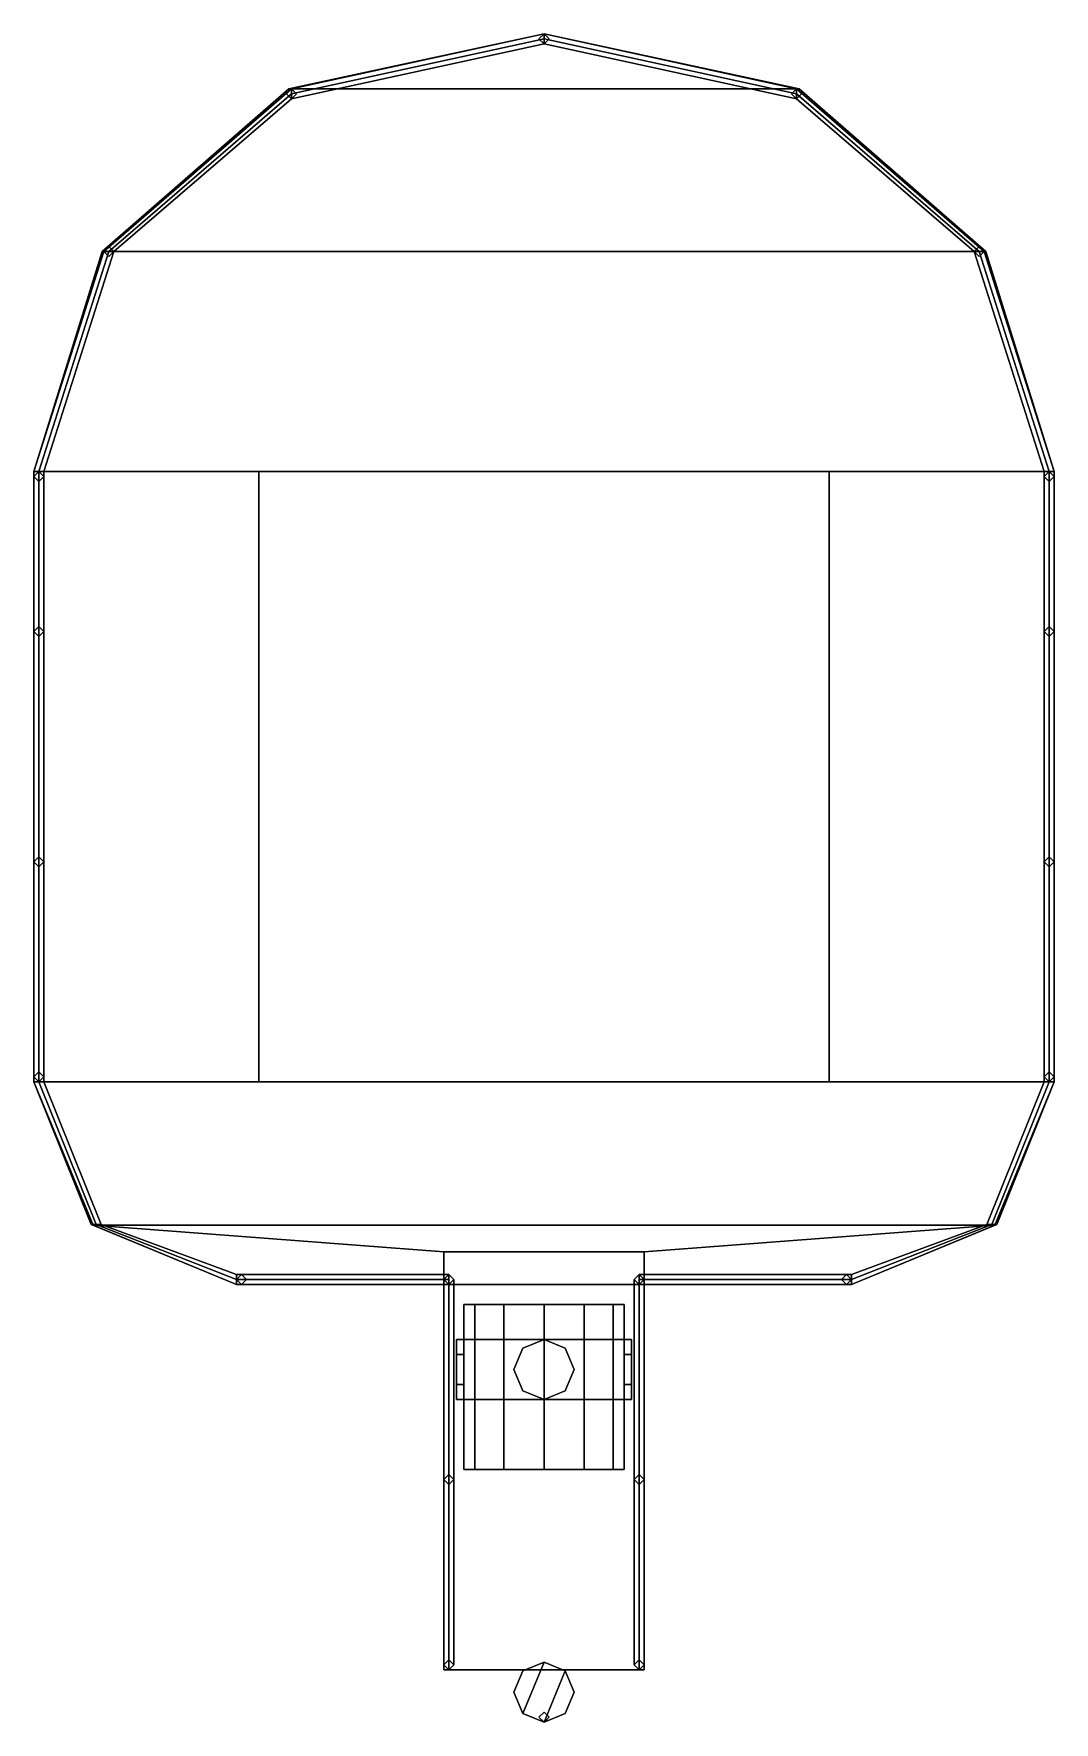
# Model space of a CAD drawing. Extents: x -3.8 to 3.8, y -28.3 to 29.9.
# Drawn here: x -2.04 to 2.04, y 9.47 to 16.22 of the extents above; entities that cross this region are included whole.
import ezdxf

# ---------------------------------------------------------------- set-up
doc = ezdxf.new("R2010")
doc.units = 0
doc.layers.add('SUPERSTRUCTURE', color=3, linetype='CONTINUOUS')

msp = doc.modelspace()

# ---------------------------------------------------------------- linework, layer by layer
at = {"layer": 'SUPERSTRUCTURE'}
for points in [[(0, 16.22, 3.5), (-1.02, 16, 3.5), (-1.02, 16, 3.67), (0, 16.22, 3.67)], [(0, 16.22, 3.67), (-1.02, 16, 3.67), (1.02, 16, 3.67), (0, 16.22, 3.67)], [(0, 16.22, 4.25), (0, 16.2, 4.23), (-1.01, 15.98, 4.23), (-1.01, 16, 4.25)], [(0, 16.2, 4.27), (0, 16.22, 4.25), (-1.01, 16, 4.25), (-1.01, 15.98, 4.27)], [(0, 16.22, 4.65), (0, 16.2, 4.63), (-1.01, 15.98, 4.63), (-1.01, 16, 4.65)], [(0, 16.2, 4.67), (0, 16.22, 4.65), (-1.01, 16, 4.65), (-1.01, 15.98, 4.67)], [(0, 16.2, 4.23), (0, 16.18, 4.25), (-1.01, 15.96, 4.25), (-1.01, 15.98, 4.23)], [(0, 16.18, 4.25), (0, 16.2, 4.27), (-1.01, 15.98, 4.27), (-1.01, 15.96, 4.25)], [(0, 16.2, 4.63), (0, 16.18, 4.65), (-1.01, 15.96, 4.65), (-1.01, 15.98, 4.63)], [(0, 16.18, 4.65), (0, 16.2, 4.67), (-1.01, 15.98, 4.67), (-1.01, 15.96, 4.65)], [(0, 16.22, 3.67), (-0.02, 16.2, 3.67), (-0.02, 16.2, 4.63), (0, 16.22, 4.65)], [(-0.02, 16.2, 3.67), (0, 16.18, 3.67), (0, 16.18, 4.65), (-0.02, 16.2, 4.63)], [(1.02, 16, 3.5), (0, 16.22, 3.5), (0, 16.22, 3.67), (1.02, 16, 3.67)], [(0, 16.22, 4.25), (0, 16.2, 4.27), (1.01, 15.98, 4.27), (1.01, 16, 4.25)], [(0, 16.2, 4.23), (0, 16.22, 4.25), (1.01, 16, 4.25), (1.01, 15.98, 4.23)], [(0, 16.22, 4.65), (0, 16.2, 4.67), (1.01, 15.98, 4.67), (1.01, 16, 4.65)], [(0, 16.2, 4.63), (0, 16.22, 4.65), (1.01, 16, 4.65), (1.01, 15.98, 4.63)], [(0.02, 16.2, 3.67), (0, 16.22, 3.67), (0, 16.22, 4.65), (0.02, 16.2, 4.63)], [(0, 16.2, 4.27), (0, 16.18, 4.25), (1.01, 15.96, 4.25), (1.01, 15.98, 4.27)], [(0, 16.18, 4.25), (0, 16.2, 4.23), (1.01, 15.98, 4.23), (1.01, 15.96, 4.25)], [(0, 16.2, 4.67), (0, 16.18, 4.65), (1.01, 15.96, 4.65), (1.01, 15.98, 4.67)], [(0, 16.18, 4.65), (0, 16.2, 4.63), (1.01, 15.98, 4.63), (1.01, 15.96, 4.65)], [(0, 16.18, 3.67), (0.02, 16.2, 3.67), (0.02, 16.2, 4.63), (0, 16.18, 4.65)], [(-1.02, 16, 3.5), (-1.7667, 15.35, 3.5), (-1.7667, 15.35, 3.67), (-1.02, 16, 3.67)], [(-1.02, 16, 3.67), (-1.7667, 15.35, 3.67), (1.7667, 15.35, 3.67), (1.02, 16, 3.67)], [(-1.01, 16, 4.25), (-1.01, 15.98, 4.23), (-1.74, 15.35, 4.23), (-1.76, 15.35, 4.25)], [(-1.01, 15.98, 4.27), (-1.01, 16, 4.25), (-1.76, 15.35, 4.25), (-1.74, 15.35, 4.27)], [(-1.01, 16, 4.65), (-1.01, 15.98, 4.63), (-1.74, 15.35, 4.63), (-1.76, 15.35, 4.65)], [(-1.01, 15.98, 4.67), (-1.01, 16, 4.65), (-1.76, 15.35, 4.65), (-1.74, 15.35, 4.67)], [(-1.01, 16, 3.67), (-1.03, 15.98, 3.67), (-1.03, 15.98, 4.65), (-1.01, 16, 4.63)], [(-0.99, 15.98, 3.67), (-1.01, 16, 3.67), (-1.01, 16, 4.63), (-0.99, 15.98, 4.65)], [(1.01, 16, 3.67), (0.99, 15.98, 3.67), (0.99, 15.98, 4.65), (1.01, 16, 4.63)], [(1.01, 16, 4.25), (1.01, 15.98, 4.27), (1.74, 15.35, 4.27), (1.76, 15.35, 4.25)], [(1.01, 15.98, 4.23), (1.01, 16, 4.25), (1.76, 15.35, 4.25), (1.74, 15.35, 4.23)], [(1.01, 16, 4.65), (1.01, 15.98, 4.67), (1.74, 15.35, 4.67), (1.76, 15.35, 4.65)], [(1.01, 15.98, 4.63), (1.01, 16, 4.65), (1.76, 15.35, 4.65), (1.74, 15.35, 4.63)], [(1.03, 15.98, 3.67), (1.01, 16, 3.67), (1.01, 16, 4.63), (1.03, 15.98, 4.65)], [(1.7667, 15.35, 3.5), (1.02, 16, 3.5), (1.02, 16, 3.67), (1.7667, 15.35, 3.67)], [(-1.01, 15.98, 4.23), (-1.01, 15.96, 4.25), (-1.72, 15.35, 4.25), (-1.74, 15.35, 4.23)], [(-1.01, 15.96, 4.25), (-1.01, 15.98, 4.27), (-1.74, 15.35, 4.27), (-1.72, 15.35, 4.25)], [(-1.01, 15.98, 4.63), (-1.01, 15.96, 4.65), (-1.72, 15.35, 4.65), (-1.74, 15.35, 4.63)], [(-1.01, 15.96, 4.65), (-1.01, 15.98, 4.67), (-1.74, 15.35, 4.67), (-1.72, 15.35, 4.65)], [(-1.03, 15.98, 3.67), (-1.01, 15.96, 3.67), (-1.01, 15.96, 4.63), (-1.03, 15.98, 4.65)], [(-1.01, 15.96, 3.67), (-0.99, 15.98, 3.67), (-0.99, 15.98, 4.65), (-1.01, 15.96, 4.63)], [(0.99, 15.98, 3.67), (1.01, 15.96, 3.67), (1.01, 15.96, 4.63), (0.99, 15.98, 4.65)], [(1.01, 15.98, 4.27), (1.01, 15.96, 4.25), (1.72, 15.35, 4.25), (1.74, 15.35, 4.27)], [(1.01, 15.96, 4.25), (1.01, 15.98, 4.23), (1.74, 15.35, 4.23), (1.72, 15.35, 4.25)], [(1.01, 15.98, 4.67), (1.01, 15.96, 4.65), (1.72, 15.35, 4.65), (1.74, 15.35, 4.67)], [(1.01, 15.96, 4.65), (1.01, 15.98, 4.63), (1.74, 15.35, 4.63), (1.72, 15.35, 4.65)], [(1.01, 15.96, 3.67), (1.03, 15.98, 3.67), (1.03, 15.98, 4.65), (1.01, 15.96, 4.63)], [(-1.7667, 15.35, 3.5), (-2.04, 14.47, 3.5), (-2.04, 14.47, 3.67), (-1.7667, 15.35, 3.67)], [(-2.02, 14.47, 4.23), (-2.04, 14.47, 4.25), (-1.76, 15.35, 4.25), (-1.74, 15.35, 4.23)], [(-2.04, 14.47, 4.25), (-2.02, 14.47, 4.27), (-1.74, 15.35, 4.27), (-1.76, 15.35, 4.25)], [(-2.02, 14.47, 4.63), (-2.04, 14.47, 4.65), (-1.76, 15.35, 4.65), (-1.74, 15.35, 4.63)], [(-2.04, 14.47, 4.65), (-2.02, 14.47, 4.67), (-1.74, 15.35, 4.67), (-1.76, 15.35, 4.65)], [(-1.7667, 15.35, 3.67), (-2.04, 14.47, 3.67), (2.04, 14.47, 3.67), (1.7667, 15.35, 3.67)], [(-2, 14.47, 4.25), (-2.02, 14.47, 4.23), (-1.74, 15.35, 4.23), (-1.72, 15.35, 4.25)], [(-2.02, 14.47, 4.27), (-2, 14.47, 4.25), (-1.72, 15.35, 4.25), (-1.74, 15.35, 4.27)], [(-2, 14.47, 4.65), (-2.02, 14.47, 4.63), (-1.74, 15.35, 4.63), (-1.72, 15.35, 4.65)], [(-2.02, 14.47, 4.67), (-2, 14.47, 4.65), (-1.72, 15.35, 4.65), (-1.74, 15.35, 4.67)], [(-1.74, 15.37, 3.67), (-1.76, 15.35, 3.67), (-1.76, 15.35, 4.65), (-1.74, 15.37, 4.63)], [(-1.76, 15.35, 3.67), (-1.74, 15.33, 3.67), (-1.74, 15.33, 4.63), (-1.76, 15.35, 4.65)], [(-1.72, 15.35, 3.67), (-1.74, 15.37, 3.67), (-1.74, 15.37, 4.63), (-1.72, 15.35, 4.65)], [(-1.74, 15.33, 3.67), (-1.72, 15.35, 3.67), (-1.72, 15.35, 4.65), (-1.74, 15.33, 4.63)], [(1.74, 15.37, 3.67), (1.72, 15.35, 3.67), (1.72, 15.35, 4.65), (1.74, 15.37, 4.63)], [(2, 14.47, 4.25), (2.02, 14.47, 4.27), (1.74, 15.35, 4.27), (1.72, 15.35, 4.25)], [(2.02, 14.47, 4.23), (2, 14.47, 4.25), (1.72, 15.35, 4.25), (1.74, 15.35, 4.23)], [(2, 14.47, 4.65), (2.02, 14.47, 4.67), (1.74, 15.35, 4.67), (1.72, 15.35, 4.65)], [(2.02, 14.47, 4.63), (2, 14.47, 4.65), (1.72, 15.35, 4.65), (1.74, 15.35, 4.63)], [(1.72, 15.35, 3.67), (1.74, 15.33, 3.67), (1.74, 15.33, 4.63), (1.72, 15.35, 4.65)], [(1.76, 15.35, 3.67), (1.74, 15.37, 3.67), (1.74, 15.37, 4.63), (1.76, 15.35, 4.65)], [(2.02, 14.47, 4.27), (2.04, 14.47, 4.25), (1.76, 15.35, 4.25), (1.74, 15.35, 4.27)], [(2.04, 14.47, 4.25), (2.02, 14.47, 4.23), (1.74, 15.35, 4.23), (1.76, 15.35, 4.25)], [(2.02, 14.47, 4.67), (2.04, 14.47, 4.65), (1.76, 15.35, 4.65), (1.74, 15.35, 4.67)], [(2.04, 14.47, 4.65), (2.02, 14.47, 4.63), (1.74, 15.35, 4.63), (1.76, 15.35, 4.65)], [(1.74, 15.33, 3.67), (1.76, 15.35, 3.67), (1.76, 15.35, 4.65), (1.74, 15.33, 4.63)], [(2.04, 14.47, 3.5), (1.7667, 15.35, 3.5), (1.7667, 15.35, 3.67), (2.04, 14.47, 3.67)], [(-2.04, 14.47, 3.5), (-2.04, 12.03, 3.5), (-2.04, 12.03, 3.67), (-2.04, 14.47, 3.67)], [(-2.04, 14.47, 3.67), (-2.04, 12.03, 3.67), (2.04, 12.03, 3.67), (2.04, 14.47, 3.67)], [(-2.02, 12.03, 4.23), (-2.04, 12.03, 4.25), (-2.04, 14.47, 4.25), (-2.02, 14.47, 4.23)], [(-2.04, 12.03, 4.25), (-2.02, 12.03, 4.27), (-2.02, 14.47, 4.27), (-2.04, 14.47, 4.25)], [(-2.02, 12.03, 4.63), (-2.04, 12.03, 4.65), (-2.04, 14.47, 4.65), (-2.02, 14.47, 4.63)], [(-2.04, 12.03, 4.65), (-2.02, 12.03, 4.67), (-2.02, 14.47, 4.67), (-2.04, 14.47, 4.65)], [(-2.02, 14.47, 3.67), (-2.04, 14.45, 3.67), (-2.04, 14.45, 4.65), (-2.02, 14.47, 4.63)], [(-2.04, 14.45, 3.67), (-2.02, 14.43, 3.67), (-2.02, 14.43, 4.63), (-2.04, 14.45, 4.65)], [(-2, 12.03, 4.25), (-2.02, 12.03, 4.23), (-2.02, 14.47, 4.23), (-2, 14.47, 4.25)], [(-2.02, 12.03, 4.27), (-2, 12.03, 4.25), (-2, 14.47, 4.25), (-2.02, 14.47, 4.27)], [(-2, 12.03, 4.65), (-2.02, 12.03, 4.63), (-2.02, 14.47, 4.63), (-2, 14.47, 4.65)], [(-2.02, 12.03, 4.67), (-2, 12.03, 4.65), (-2, 14.47, 4.65), (-2.02, 14.47, 4.67)], [(-2, 14.45, 3.67), (-2.02, 14.47, 3.67), (-2.02, 14.47, 4.63), (-2, 14.45, 4.65)], [(-2.02, 14.43, 3.67), (-2, 14.45, 3.67), (-2, 14.45, 4.65), (-2.02, 14.43, 4.63)], [(-1.14, 14.47, 1.69), (-1.14, 12.03, 1.69), (-1.14, 12.03, 3.5), (-1.14, 14.47, 3.5)], [(1.14, 14.47, 3.5), (1.14, 14.47, 1.69), (-1.14, 14.47, 1.69), (-1.14, 14.47, 3.5)], [(1.14, 12.03, 3.5), (1.14, 12.03, 1.69), (1.14, 14.47, 1.69), (1.14, 14.47, 3.5)], [(2, 12.03, 4.25), (2.02, 12.03, 4.27), (2.02, 14.47, 4.27), (2, 14.47, 4.25)], [(2.02, 12.03, 4.23), (2, 12.03, 4.25), (2, 14.47, 4.25), (2.02, 14.47, 4.23)], [(2, 12.03, 4.65), (2.02, 12.03, 4.67), (2.02, 14.47, 4.67), (2, 14.47, 4.65)], [(2.02, 12.03, 4.63), (2, 12.03, 4.65), (2, 14.47, 4.65), (2.02, 14.47, 4.63)], [(2.02, 14.47, 3.67), (2, 14.45, 3.67), (2, 14.45, 4.65), (2.02, 14.47, 4.63)], [(2, 14.45, 3.67), (2.02, 14.43, 3.67), (2.02, 14.43, 4.63), (2, 14.45, 4.65)], [(2.02, 12.03, 4.27), (2.04, 12.03, 4.25), (2.04, 14.47, 4.25), (2.02, 14.47, 4.27)], [(2.04, 12.03, 4.25), (2.02, 12.03, 4.23), (2.02, 14.47, 4.23), (2.04, 14.47, 4.25)], [(2.02, 12.03, 4.67), (2.04, 12.03, 4.65), (2.04, 14.47, 4.65), (2.02, 14.47, 4.67)], [(2.04, 12.03, 4.65), (2.02, 12.03, 4.63), (2.02, 14.47, 4.63), (2.04, 14.47, 4.65)], [(2.04, 14.45, 3.67), (2.02, 14.47, 3.67), (2.02, 14.47, 4.63), (2.04, 14.45, 4.65)], [(2.02, 14.43, 3.67), (2.04, 14.45, 3.67), (2.04, 14.45, 4.65), (2.02, 14.43, 4.63)], [(2.04, 12.03, 3.67), (2.04, 12.03, 3.5), (2.04, 14.47, 3.5), (2.04, 14.47, 3.67)], [(-2.02, 13.85, 3.67), (-2.04, 13.83, 3.67), (-2.04, 13.83, 4.65), (-2.02, 13.85, 4.63)], [(-2, 13.83, 3.67), (-2.02, 13.85, 3.67), (-2.02, 13.85, 4.63), (-2, 13.83, 4.65)], [(2.02, 13.85, 3.67), (2, 13.83, 3.67), (2, 13.83, 4.65), (2.02, 13.85, 4.63)], [(2.04, 13.83, 3.67), (2.02, 13.85, 3.67), (2.02, 13.85, 4.63), (2.04, 13.83, 4.65)], [(-2.04, 13.83, 3.67), (-2.02, 13.81, 3.67), (-2.02, 13.81, 4.63), (-2.04, 13.83, 4.65)], [(-2.02, 13.81, 3.67), (-2, 13.83, 3.67), (-2, 13.83, 4.65), (-2.02, 13.81, 4.63)], [(2, 13.83, 3.67), (2.02, 13.81, 3.67), (2.02, 13.81, 4.63), (2, 13.83, 4.65)], [(2.02, 13.81, 3.67), (2.04, 13.83, 3.67), (2.04, 13.83, 4.65), (2.02, 13.81, 4.63)], [(-2.02, 12.93, 3.67), (-2.04, 12.91, 3.67), (-2.04, 12.91, 4.65), (-2.02, 12.93, 4.63)], [(-2.04, 12.91, 3.67), (-2.02, 12.89, 3.67), (-2.02, 12.89, 4.63), (-2.04, 12.91, 4.65)], [(-2, 12.91, 3.67), (-2.02, 12.93, 3.67), (-2.02, 12.93, 4.63), (-2, 12.91, 4.65)], [(-2.02, 12.89, 3.67), (-2, 12.91, 3.67), (-2, 12.91, 4.65), (-2.02, 12.89, 4.63)], [(2.02, 12.93, 3.67), (2, 12.91, 3.67), (2, 12.91, 4.65), (2.02, 12.93, 4.63)], [(2, 12.91, 3.67), (2.02, 12.89, 3.67), (2.02, 12.89, 4.63), (2, 12.91, 4.65)], [(2.04, 12.91, 3.67), (2.02, 12.93, 3.67), (2.02, 12.93, 4.63), (2.04, 12.91, 4.65)], [(2.02, 12.89, 3.67), (2.04, 12.91, 3.67), (2.04, 12.91, 4.65), (2.02, 12.89, 4.63)], [(-2.02, 12.07, 3.67), (-2.04, 12.05, 3.67), (-2.04, 12.05, 4.65), (-2.02, 12.07, 4.63)], [(-2.04, 12.05, 3.67), (-2.02, 12.03, 3.67), (-2.02, 12.03, 4.63), (-2.04, 12.05, 4.65)], [(-2.04, 12.03, 3.5), (-1.8028, 11.4572, 3.5), (-1.8028, 11.4572, 3.67), (-2.04, 12.03, 3.67)], [(-2.04, 12.03, 4.25), (-2.02, 12.03, 4.23), (-1.79, 11.46, 4.23), (-1.81, 11.46, 4.25)], [(-2.02, 12.03, 4.27), (-2.04, 12.03, 4.25), (-1.81, 11.46, 4.25), (-1.79, 11.46, 4.27)], [(-2.04, 12.03, 4.65), (-2.02, 12.03, 4.63), (-1.79, 11.46, 4.63), (-1.81, 11.46, 4.65)], [(-2.02, 12.03, 4.67), (-2.04, 12.03, 4.65), (-1.81, 11.46, 4.65), (-1.79, 11.46, 4.67)], [(-2.04, 12.03, 3.67), (-1.8028, 11.4572, 3.67), (1.8028, 11.4572, 3.67), (2.04, 12.03, 3.67)], [(-2, 12.05, 3.67), (-2.02, 12.07, 3.67), (-2.02, 12.07, 4.63), (-2, 12.05, 4.65)], [(-2.02, 12.03, 3.67), (-2, 12.05, 3.67), (-2, 12.05, 4.65), (-2.02, 12.03, 4.63)], [(-2.02, 12.03, 4.23), (-2, 12.03, 4.25), (-1.77, 11.46, 4.25), (-1.79, 11.46, 4.23)], [(-2, 12.03, 4.25), (-2.02, 12.03, 4.27), (-1.79, 11.46, 4.27), (-1.77, 11.46, 4.25)], [(-2.02, 12.03, 4.63), (-2, 12.03, 4.65), (-1.77, 11.46, 4.65), (-1.79, 11.46, 4.63)], [(-2, 12.03, 4.65), (-2.02, 12.03, 4.67), (-1.79, 11.46, 4.67), (-1.77, 11.46, 4.65)], [(-1.14, 12.03, 3.5), (-1.14, 12.03, 1.69), (1.14, 12.03, 1.69), (1.14, 12.03, 3.5)], [(2.02, 12.03, 4.27), (2, 12.03, 4.25), (1.77, 11.46, 4.25), (1.79, 11.46, 4.27)], [(2, 12.03, 4.25), (2.02, 12.03, 4.23), (1.79, 11.46, 4.23), (1.77, 11.46, 4.25)], [(2.02, 12.03, 4.67), (2, 12.03, 4.65), (1.77, 11.46, 4.65), (1.79, 11.46, 4.67)], [(2, 12.03, 4.65), (2.02, 12.03, 4.63), (1.79, 11.46, 4.63), (1.77, 11.46, 4.65)], [(2.04, 12.03, 4.25), (2.02, 12.03, 4.27), (1.79, 11.46, 4.27), (1.81, 11.46, 4.25)], [(2.02, 12.03, 4.23), (2.04, 12.03, 4.25), (1.81, 11.46, 4.25), (1.79, 11.46, 4.23)], [(2.04, 12.03, 4.65), (2.02, 12.03, 4.67), (1.79, 11.46, 4.67), (1.81, 11.46, 4.65)], [(2.02, 12.03, 4.63), (2.04, 12.03, 4.65), (1.81, 11.46, 4.65), (1.79, 11.46, 4.63)], [(1.8028, 11.4572, 3.5), (2.04, 12.03, 3.5), (2.04, 12.03, 3.67), (1.8028, 11.4572, 3.67)], [(2.02, 12.07, 3.67), (2, 12.05, 3.67), (2, 12.05, 4.65), (2.02, 12.07, 4.63)], [(2, 12.05, 3.67), (2.02, 12.03, 3.67), (2.02, 12.03, 4.63), (2, 12.05, 4.65)], [(2.04, 12.05, 3.67), (2.02, 12.07, 3.67), (2.02, 12.07, 4.63), (2.04, 12.05, 4.65)], [(2.02, 12.03, 3.67), (2.04, 12.05, 3.67), (2.04, 12.05, 4.65), (2.02, 12.03, 4.63)], [(-1.23, 11.24, 4.23), (-1.23, 11.22, 4.25), (-1.81, 11.46, 4.25), (-1.79, 11.46, 4.23)], [(-1.23, 11.22, 4.25), (-1.23, 11.24, 4.27), (-1.79, 11.46, 4.27), (-1.81, 11.46, 4.25)], [(-1.23, 11.24, 4.63), (-1.23, 11.22, 4.65), (-1.81, 11.46, 4.65), (-1.79, 11.46, 4.63)], [(-1.23, 11.22, 4.65), (-1.23, 11.24, 4.67), (-1.79, 11.46, 4.67), (-1.81, 11.46, 4.65)], [(-1.8028, 11.4572, 3.5), (-1.23, 11.22, 3.5), (-1.23, 11.22, 3.67), (-1.8028, 11.4572, 3.67)], [(-1.23, 11.22, 3.67), (-0.4, 11.22, 3.67), (-0.4, 11.35, 3.67), (-1.8028, 11.4572, 3.67)], [(-1.8028, 11.4572, 3.67), (-0.4, 11.35, 3.67), (0.4, 11.35, 3.67), (1.8028, 11.4572, 3.67)], [(-1.23, 11.26, 4.25), (-1.23, 11.24, 4.23), (-1.79, 11.46, 4.23), (-1.77, 11.46, 4.25)], [(-1.23, 11.24, 4.27), (-1.23, 11.26, 4.25), (-1.77, 11.46, 4.25), (-1.79, 11.46, 4.27)], [(-1.23, 11.26, 4.65), (-1.23, 11.24, 4.63), (-1.79, 11.46, 4.63), (-1.77, 11.46, 4.65)], [(-1.23, 11.24, 4.67), (-1.23, 11.26, 4.65), (-1.77, 11.46, 4.65), (-1.79, 11.46, 4.67)], [(0.4, 11.35, 3.67), (0.4, 11.22, 3.67), (1.23, 11.22, 3.67), (1.8028, 11.4572, 3.67)], [(1.23, 11.26, 4.25), (1.23, 11.24, 4.27), (1.79, 11.46, 4.27), (1.77, 11.46, 4.25)], [(1.23, 11.24, 4.27), (1.23, 11.22, 4.25), (1.81, 11.46, 4.25), (1.79, 11.46, 4.27)], [(1.23, 11.22, 4.25), (1.23, 11.24, 4.23), (1.79, 11.46, 4.23), (1.81, 11.46, 4.25)], [(1.23, 11.24, 4.23), (1.23, 11.26, 4.25), (1.77, 11.46, 4.25), (1.79, 11.46, 4.23)], [(1.23, 11.26, 4.65), (1.23, 11.24, 4.67), (1.79, 11.46, 4.67), (1.77, 11.46, 4.65)], [(1.23, 11.24, 4.67), (1.23, 11.22, 4.65), (1.81, 11.46, 4.65), (1.79, 11.46, 4.67)], [(1.23, 11.22, 4.65), (1.23, 11.24, 4.63), (1.79, 11.46, 4.63), (1.81, 11.46, 4.65)], [(1.23, 11.24, 4.63), (1.23, 11.26, 4.65), (1.77, 11.46, 4.65), (1.79, 11.46, 4.63)], [(1.23, 11.22, 3.5), (1.8028, 11.4572, 3.5), (1.8028, 11.4572, 3.67), (1.23, 11.22, 3.67)], [(-0.4, 11.22, 3.97), (-0.4, 9.68, 3.97), (-0.4, 9.68, 4.1), (-0.4, 11.35, 4.1)], [(-0.4, 11.35, 4.1), (-0.4, 9.68, 4.1), (0.4, 9.68, 4.1), (0.4, 11.35, 4.1)], [(-0.4, 11.22, 3.67), (-0.4, 11.22, 3.97), (-0.4, 11.35, 4.1), (-0.4, 11.35, 3.67)], [(-0.4, 11.35, 3.67), (-0.4, 11.35, 4.1), (0.4, 11.35, 4.1), (0.4, 11.35, 3.67)], [(0.4, 9.68, 4.1), (0.4, 9.68, 3.97), (0.4, 11.22, 3.97), (0.4, 11.35, 4.1)], [(0.4, 11.35, 4.1), (0.4, 11.22, 3.97), (0.4, 11.22, 3.67), (0.4, 11.35, 3.67)], [(-0.38, 11.26, 4.25), (-0.38, 11.24, 4.23), (-1.23, 11.24, 4.23), (-1.23, 11.26, 4.25)], [(-0.38, 11.24, 4.27), (-0.38, 11.26, 4.25), (-1.23, 11.26, 4.25), (-1.23, 11.24, 4.27)], [(-0.38, 11.26, 4.65), (-0.38, 11.24, 4.63), (-1.23, 11.24, 4.63), (-1.23, 11.26, 4.65)], [(-0.38, 11.24, 4.67), (-0.38, 11.26, 4.65), (-1.23, 11.26, 4.65), (-1.23, 11.24, 4.67)], [(-1.21, 11.26, 3.67), (-1.23, 11.24, 3.67), (-1.23, 11.24, 4.63), (-1.21, 11.26, 4.65)], [(-0.38, 11.24, 4.23), (-0.38, 11.22, 4.25), (-1.23, 11.22, 4.25), (-1.23, 11.24, 4.23)], [(-0.38, 11.22, 4.25), (-0.38, 11.24, 4.27), (-1.23, 11.24, 4.27), (-1.23, 11.22, 4.25)], [(-0.38, 11.24, 4.63), (-0.38, 11.22, 4.65), (-1.23, 11.22, 4.65), (-1.23, 11.24, 4.63)], [(-0.38, 11.22, 4.65), (-0.38, 11.24, 4.67), (-1.23, 11.24, 4.67), (-1.23, 11.22, 4.65)], [(-1.23, 11.24, 3.67), (-1.21, 11.22, 3.67), (-1.21, 11.22, 4.65), (-1.23, 11.24, 4.63)], [(-1.23, 11.22, 3.5), (1.23, 11.22, 3.5), (1.23, 11.22, 3.67), (-1.23, 11.22, 3.67)], [(-1.19, 11.24, 3.67), (-1.21, 11.26, 3.67), (-1.21, 11.26, 4.65), (-1.19, 11.24, 4.63)], [(-1.21, 11.22, 3.67), (-1.19, 11.24, 3.67), (-1.19, 11.24, 4.63), (-1.21, 11.22, 4.65)], [(-0.38, 11.26, 4.68), (-0.4, 11.24, 4.66), (-0.4, 9.7, 4.66), (-0.38, 9.68, 4.68)], [(-0.38, 11.26, 5.08), (-0.4, 11.24, 5.06), (-0.4, 9.7, 5.06), (-0.38, 9.68, 5.08)], [(-0.38, 11.26, 4.1), (-0.4, 11.24, 4.1), (-0.4, 11.24, 5.06), (-0.38, 11.26, 5.08)], [(-0.4, 11.24, 4.66), (-0.38, 11.22, 4.64), (-0.38, 9.72, 4.64), (-0.4, 9.7, 4.66)], [(-0.4, 11.24, 5.06), (-0.38, 11.22, 5.04), (-0.38, 9.72, 5.04), (-0.4, 9.7, 5.06)], [(-0.4, 11.24, 4.1), (-0.38, 11.22, 4.1), (-0.38, 11.22, 5.04), (-0.4, 11.24, 5.06)], [(0.4, 11.22, 3.67), (0.4, 11.22, 3.97), (-0.4, 11.22, 3.97), (-0.4, 11.22, 3.67)], [(-0.36, 11.24, 4.66), (-0.38, 11.26, 4.68), (-0.38, 9.68, 4.68), (-0.36, 9.7, 4.66)], [(-0.36, 11.24, 5.06), (-0.38, 11.26, 5.08), (-0.38, 9.68, 5.08), (-0.36, 9.7, 5.06)], [(-0.36, 11.24, 4.1), (-0.38, 11.26, 4.1), (-0.38, 11.26, 5.08), (-0.36, 11.24, 5.06)], [(-0.38, 11.22, 4.64), (-0.36, 11.24, 4.66), (-0.36, 9.7, 4.66), (-0.38, 9.72, 4.64)], [(-0.38, 11.22, 5.04), (-0.36, 11.24, 5.06), (-0.36, 9.7, 5.06), (-0.38, 9.72, 5.04)], [(-0.38, 11.22, 4.1), (-0.36, 11.24, 4.1), (-0.36, 11.24, 5.06), (-0.38, 11.22, 5.04)], [(0.38, 11.26, 4.68), (0.36, 11.24, 4.66), (0.36, 9.7, 4.66), (0.38, 9.68, 4.68)], [(0.38, 11.26, 5.08), (0.36, 11.24, 5.06), (0.36, 9.7, 5.06), (0.38, 9.68, 5.08)], [(0.38, 11.26, 4.1), (0.36, 11.24, 4.1), (0.36, 11.24, 5.06), (0.38, 11.26, 5.08)], [(0.36, 11.24, 4.66), (0.38, 11.22, 4.64), (0.38, 9.72, 4.64), (0.36, 9.7, 4.66)], [(0.36, 11.24, 5.06), (0.38, 11.22, 5.04), (0.38, 9.72, 5.04), (0.36, 9.7, 5.06)], [(0.36, 11.24, 4.1), (0.38, 11.22, 4.1), (0.38, 11.22, 5.04), (0.36, 11.24, 5.06)], [(0.38, 11.26, 4.25), (0.38, 11.24, 4.27), (1.23, 11.24, 4.27), (1.23, 11.26, 4.25)], [(0.38, 11.24, 4.23), (0.38, 11.26, 4.25), (1.23, 11.26, 4.25), (1.23, 11.24, 4.23)], [(0.38, 11.26, 4.65), (0.38, 11.24, 4.67), (1.23, 11.24, 4.67), (1.23, 11.26, 4.65)], [(0.38, 11.24, 4.63), (0.38, 11.26, 4.65), (1.23, 11.26, 4.65), (1.23, 11.24, 4.63)], [(0.4, 11.24, 4.66), (0.38, 11.26, 4.68), (0.38, 9.68, 4.68), (0.4, 9.7, 4.66)], [(0.4, 11.24, 5.06), (0.38, 11.26, 5.08), (0.38, 9.68, 5.08), (0.4, 9.7, 5.06)], [(0.4, 11.24, 4.1), (0.38, 11.26, 4.1), (0.38, 11.26, 5.08), (0.4, 11.24, 5.06)], [(0.38, 11.24, 4.27), (0.38, 11.22, 4.25), (1.23, 11.22, 4.25), (1.23, 11.24, 4.27)], [(0.38, 11.22, 4.25), (0.38, 11.24, 4.23), (1.23, 11.24, 4.23), (1.23, 11.22, 4.25)], [(0.38, 11.24, 4.67), (0.38, 11.22, 4.65), (1.23, 11.22, 4.65), (1.23, 11.24, 4.67)], [(0.38, 11.22, 4.65), (0.38, 11.24, 4.63), (1.23, 11.24, 4.63), (1.23, 11.22, 4.65)], [(0.38, 11.22, 4.64), (0.4, 11.24, 4.66), (0.4, 9.7, 4.66), (0.38, 9.72, 4.64)], [(0.38, 11.22, 5.04), (0.4, 11.24, 5.06), (0.4, 9.7, 5.06), (0.38, 9.72, 5.04)], [(0.38, 11.22, 4.1), (0.4, 11.24, 4.1), (0.4, 11.24, 5.06), (0.38, 11.22, 5.04)], [(1.21, 11.26, 3.67), (1.19, 11.24, 3.67), (1.19, 11.24, 4.63), (1.21, 11.26, 4.65)], [(1.19, 11.24, 3.67), (1.21, 11.22, 3.67), (1.21, 11.22, 4.65), (1.19, 11.24, 4.63)], [(1.23, 11.24, 3.67), (1.21, 11.26, 3.67), (1.21, 11.26, 4.65), (1.23, 11.24, 4.63)], [(1.21, 11.22, 3.67), (1.23, 11.24, 3.67), (1.23, 11.24, 4.63), (1.21, 11.22, 4.65)], [(-0.2771, 11.14, 5.46), (-0.32, 11.14, 5.3), (-0.32, 10.48, 5.3), (-0.2771, 10.48, 5.46)], [(-0.32, 11.14, 5.3), (-0.2771, 11.14, 5.14), (-0.2771, 10.48, 5.14), (-0.32, 10.48, 5.3)], [(-0.32, 11.14, 5.3), (0.2771, 11.14, 5.14), (0.16, 11.14, 5.0229), (-0.2771, 11.14, 5.14)], [(-0.2771, 11.14, 5.46), (0.32, 11.14, 5.3), (0.2771, 11.14, 5.14), (-0.32, 11.14, 5.3)], [(-0.16, 11.14, 5.5771), (-0.2771, 11.14, 5.46), (-0.2771, 10.48, 5.46), (-0.16, 10.48, 5.5771)], [(-0.2771, 11.14, 5.14), (-0.16, 11.14, 5.0229), (-0.16, 10.48, 5.0229), (-0.2771, 10.48, 5.14)], [(-0.2771, 11.14, 5.14), (0.16, 11.14, 5.0229), (0, 11.14, 4.98), (-0.16, 11.14, 5.0229)], [(-0.16, 11.14, 5.5771), (0.2771, 11.14, 5.46), (0.32, 11.14, 5.3), (-0.2771, 11.14, 5.46)], [(0, 11.14, 5.62), (-0.16, 11.14, 5.5771), (-0.16, 10.48, 5.5771), (0, 10.48, 5.62)], [(-0.16, 11.14, 5.0229), (0, 11.14, 4.98), (0, 10.48, 4.98), (-0.16, 10.48, 5.0229)], [(0, 11.14, 5.62), (0.16, 11.14, 5.5771), (0.2771, 11.14, 5.46), (-0.16, 11.14, 5.5771)], [(0.16, 11.14, 5.5771), (0, 11.14, 5.62), (0, 10.48, 5.62), (0.16, 10.48, 5.5771)], [(0, 11.14, 4.98), (0.16, 11.14, 5.0229), (0.16, 10.48, 5.0229), (0, 10.48, 4.98)], [(0.2771, 11.14, 5.46), (0.16, 11.14, 5.5771), (0.16, 10.48, 5.5771), (0.2771, 10.48, 5.46)], [(0.16, 11.14, 5.0229), (0.2771, 11.14, 5.14), (0.2771, 10.48, 5.14), (0.16, 10.48, 5.0229)], [(0.32, 11.14, 5.3), (0.2771, 11.14, 5.46), (0.2771, 10.48, 5.46), (0.32, 10.48, 5.3)], [(0.2771, 11.14, 5.14), (0.32, 11.14, 5.3), (0.32, 10.48, 5.3), (0.2771, 10.48, 5.14)], [(0.32, 11, 4.83), (0.35, 11, 4.72), (-0.35, 11, 4.72), (-0.32, 11, 4.83)], [(-0.32, 11, 5.3), (-0.35, 11, 5.3), (-0.35, 10.94, 5.38), (-0.32, 10.94, 5.38)], [(-0.35, 10.82, 5.38), (-0.35, 10.94, 5.38), (-0.35, 11, 5.3), (-0.35, 10.76, 5.3)], [(-0.35, 11, 5.3), (-0.32, 11, 5.3), (-0.32, 11, 4.83), (-0.35, 11, 4.72)], [(-0.35, 11, 4.72), (-0.35, 10.76, 4.72), (-0.35, 10.76, 5.3), (-0.35, 11, 5.3)], [(-0.32, 10.94, 5.38), (-0.35, 10.94, 5.38), (-0.35, 10.82, 5.38), (-0.32, 10.82, 5.38)], [(-0.32, 11, 4.83), (-0.32, 10.76, 4.83), (0.32, 10.76, 4.83), (0.32, 11, 4.83)], [(-0.32, 10.76, 5.3), (-0.32, 11, 5.3), (-0.32, 10.94, 5.38), (-0.32, 10.82, 5.38)], [(-0.32, 11, 5.3), (-0.32, 10.76, 5.3), (-0.32, 10.76, 4.83), (-0.32, 11, 4.83)], [(-0.0849, 10.9649, 4.1), (-0.12, 10.88, 4.1), (-0.12, 10.88, 4.72), (-0.0849, 10.9649, 4.72)], [(0, 11, 4.1), (-0.0849, 10.9649, 4.1), (-0.0849, 10.9649, 4.72), (0, 11, 4.72)], [(0.0849, 10.9649, 4.1), (0, 11, 4.1), (0, 11, 4.72), (0.0849, 10.9649, 4.72)], [(0.12, 10.88, 4.1), (0.0849, 10.9649, 4.1), (0.0849, 10.9649, 4.72), (0.12, 10.88, 4.72)], [(0.32, 11, 5.3), (0.35, 11, 5.3), (0.35, 11, 4.72), (0.32, 11, 4.83)], [(0.32, 11, 4.83), (0.32, 10.76, 4.83), (0.32, 10.76, 5.3), (0.32, 11, 5.3)], [(0.32, 10.94, 5.38), (0.35, 10.94, 5.38), (0.35, 11, 5.3), (0.32, 11, 5.3)], [(0.32, 11, 5.3), (0.32, 10.76, 5.3), (0.32, 10.82, 5.38), (0.32, 10.94, 5.38)], [(0.32, 10.82, 5.38), (0.35, 10.82, 5.38), (0.35, 10.94, 5.38), (0.32, 10.94, 5.38)], [(0.35, 11, 5.3), (0.35, 10.76, 5.3), (0.35, 10.76, 4.72), (0.35, 11, 4.72)], [(0.35, 10.94, 5.38), (0.35, 10.82, 5.38), (0.35, 10.76, 5.3), (0.35, 11, 5.3)], [(-0.12, 10.88, 4.1), (-0.0849, 10.7951, 4.1), (-0.0849, 10.7951, 4.72), (-0.12, 10.88, 4.72)], [(0.0849, 10.7951, 4.1), (0.12, 10.88, 4.1), (0.12, 10.88, 4.72), (0.0849, 10.7951, 4.72)], [(-0.32, 10.82, 5.38), (-0.35, 10.82, 5.38), (-0.35, 10.76, 5.3), (-0.32, 10.76, 5.3)], [(0.32, 10.76, 5.3), (0.35, 10.76, 5.3), (0.35, 10.82, 5.38), (0.32, 10.82, 5.38)], [(-0.32, 10.76, 4.83), (-0.35, 10.76, 4.72), (0.35, 10.76, 4.72), (0.32, 10.76, 4.83)], [(-0.35, 10.76, 4.72), (-0.32, 10.76, 4.83), (-0.32, 10.76, 5.3), (-0.35, 10.76, 5.3)], [(-0.0849, 10.7951, 4.1), (0, 10.76, 4.1), (0, 10.76, 4.72), (-0.0849, 10.7951, 4.72)], [(0, 10.76, 4.1), (0.0849, 10.7951, 4.1), (0.0849, 10.7951, 4.72), (0, 10.76, 4.72)], [(0.32, 10.76, 4.83), (0.35, 10.76, 4.72), (0.35, 10.76, 5.3), (0.32, 10.76, 5.3)], [(0.16, 10.48, 5.5771), (-0.2771, 10.48, 5.46), (-0.32, 10.48, 5.3), (0.2771, 10.48, 5.46)], [(0.2771, 10.48, 5.46), (-0.32, 10.48, 5.3), (-0.2771, 10.48, 5.14), (0.32, 10.48, 5.3)], [(0, 10.48, 5.62), (-0.16, 10.48, 5.5771), (-0.2771, 10.48, 5.46), (0.16, 10.48, 5.5771)], [(0.32, 10.48, 5.3), (-0.2771, 10.48, 5.14), (-0.16, 10.48, 5.0229), (0.2771, 10.48, 5.14)], [(0.2771, 10.48, 5.14), (-0.16, 10.48, 5.0229), (0, 10.48, 4.98), (0.16, 10.48, 5.0229)], [(-0.38, 10.46, 4.1), (-0.4, 10.44, 4.1), (-0.4, 10.44, 5.06), (-0.38, 10.46, 5.04)], [(-0.4, 10.44, 4.1), (-0.38, 10.42, 4.1), (-0.38, 10.42, 5.04), (-0.4, 10.44, 5.06)], [(-0.36, 10.44, 4.1), (-0.38, 10.46, 4.1), (-0.38, 10.46, 5.04), (-0.36, 10.44, 5.06)], [(-0.38, 10.42, 4.1), (-0.36, 10.44, 4.1), (-0.36, 10.44, 5.06), (-0.38, 10.42, 5.04)], [(0.38, 10.46, 4.1), (0.36, 10.44, 4.1), (0.36, 10.44, 5.06), (0.38, 10.46, 5.04)], [(0.36, 10.44, 4.1), (0.38, 10.42, 4.1), (0.38, 10.42, 5.04), (0.36, 10.44, 5.06)], [(0.4, 10.44, 4.1), (0.38, 10.46, 4.1), (0.38, 10.46, 5.04), (0.4, 10.44, 5.06)], [(0.38, 10.42, 4.1), (0.4, 10.44, 4.1), (0.4, 10.44, 5.06), (0.38, 10.42, 5.04)], [(-0.38, 9.72, 4.1), (-0.4, 9.7, 4.1), (-0.4, 9.7, 5.06), (-0.38, 9.72, 5.04)], [(-0.36, 9.7, 4.1), (-0.38, 9.72, 4.1), (-0.38, 9.72, 5.04), (-0.36, 9.7, 5.06)], [(0.38, 9.72, 4.1), (0.36, 9.7, 4.1), (0.36, 9.7, 5.06), (0.38, 9.72, 5.04)], [(0.4, 9.7, 4.1), (0.38, 9.72, 4.1), (0.38, 9.72, 5.04), (0.4, 9.7, 5.06)], [(-0.4, 9.7, 4.1), (-0.38, 9.68, 4.1), (-0.38, 9.68, 5.08), (-0.4, 9.7, 5.06)], [(-0.4, 9.68, 4.1), (-0.4, 9.68, 3.97), (0.4, 9.68, 3.97), (0.4, 9.68, 4.1)], [(-0.38, 9.68, 4.1), (-0.36, 9.7, 4.1), (-0.36, 9.7, 5.06), (-0.38, 9.68, 5.08)], [(-0.0849, 9.5051, 6.31), (0, 9.71, 6.31), (-0.0849, 9.6749, 6.31), (-0.12, 9.59, 6.31)], [(-0.0849, 9.6749, 1.69), (-0.12, 9.59, 1.69), (-0.12, 9.59, 6.31), (-0.0849, 9.6749, 6.31)], [(0, 9.71, 1.69), (-0.0849, 9.6749, 1.69), (-0.0849, 9.6749, 6.31), (0, 9.71, 6.31)], [(0, 9.47, 6.31), (0.0849, 9.6749, 6.31), (0, 9.71, 6.31), (-0.0849, 9.5051, 6.31)], [(0.0849, 9.6749, 1.69), (0, 9.71, 1.69), (0, 9.71, 6.31), (0.0849, 9.6749, 6.31)], [(0.0849, 9.5051, 6.31), (0.12, 9.59, 6.31), (0.0849, 9.6749, 6.31), (0, 9.47, 6.31)], [(0.12, 9.59, 1.69), (0.0849, 9.6749, 1.69), (0.0849, 9.6749, 6.31), (0.12, 9.59, 6.31)], [(0.36, 9.7, 4.1), (0.38, 9.68, 4.1), (0.38, 9.68, 5.08), (0.36, 9.7, 5.06)], [(0.38, 9.68, 4.1), (0.4, 9.7, 4.1), (0.4, 9.7, 5.06), (0.38, 9.68, 5.08)], [(-0.12, 9.59, 1.69), (-0.0849, 9.5051, 1.69), (-0.0849, 9.5051, 6.31), (-0.12, 9.59, 6.31)], [(0.0849, 9.5051, 1.69), (0.12, 9.59, 1.69), (0.12, 9.59, 6.31), (0.0849, 9.5051, 6.31)], [(-0.0849, 9.5051, 1.69), (0, 9.47, 1.69), (0, 9.47, 6.31), (-0.0849, 9.5051, 6.31)], [(0, 9.51, 6.31), (-0.02, 9.49, 6.31), (-0.02, 9.49, 7.99), (0, 9.51, 7.99)], [(0, 9.47, 7.99), (0.02, 9.49, 7.99), (0, 9.51, 7.99), (-0.02, 9.49, 7.99)], [(-0.02, 9.49, 6.31), (0, 9.47, 6.31), (0, 9.47, 7.99), (-0.02, 9.49, 7.99)], [(0.02, 9.49, 6.31), (0, 9.51, 6.31), (0, 9.51, 7.99), (0.02, 9.49, 7.99)], [(0, 9.47, 1.69), (0.0849, 9.5051, 1.69), (0.0849, 9.5051, 6.31), (0, 9.47, 6.31)], [(0, 9.47, 6.31), (0.02, 9.49, 6.31), (0.02, 9.49, 7.99), (0, 9.47, 7.99)]]:
    msp.add_3dface(points, dxfattribs=at)

doc.saveas('drawing.dxf')
